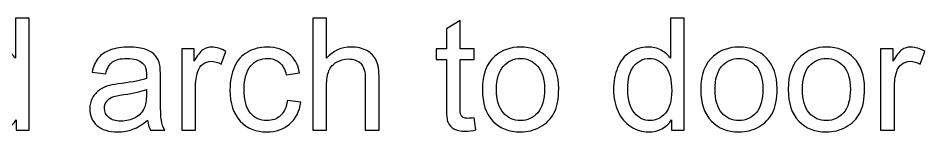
# Model space of a CAD drawing. Header units: centimetres. Extents: x -233 to -82, y 123 to 153.
# Drawn here: x -167.861 to -165.826, y 141.004 to 141.26 of the extents above; entities that cross this region are included whole.
import ezdxf

# ---------------------------------------------------------------- set-up
doc = ezdxf.new("R2010")
doc.units = ezdxf.units.CM
doc.header["$MEASUREMENT"] = 0
doc.layers.add('layer 1', color=7, linetype='Continuous')

msp = doc.modelspace()

# ---------------------------------------------------------------- linework, layer by layer
at = {"layer": 'layer 1'}
for points, knots in [([(-167.8654, 141.00797), (-167.8654, 141.00797), (-167.8654, 141.03107), (-167.8654, 141.03107), (-167.8654, 141.03107), (-167.877, 141.01297), (-167.894, 141.00387), (-167.9165, 141.00387), (-167.9165, 141.00387), (-167.9311, 141.00387), (-167.9445, 141.00787), (-167.9567, 141.01597), (-167.9567, 141.01597), (-167.969, 141.02397), (-167.9784, 141.03517), (-167.9851, 141.04957), (-167.9851, 141.04957), (-167.9918, 141.06397), (-167.9952, 141.08057), (-167.9952, 141.09927), (-167.9952, 141.09927), (-167.9952, 141.11757), (-167.9922, 141.13407), (-167.9861, 141.14897), (-167.9861, 141.14897), (-167.98, 141.16387), (-167.9709, 141.17527), (-167.9587, 141.18317), (-167.9587, 141.18317), (-167.9466, 141.19107), (-167.933, 141.19507), (-167.9179, 141.19507), (-167.9179, 141.19507), (-167.9069, 141.19507), (-167.8971, 141.19277), (-167.8884, 141.18807), (-167.8884, 141.18807), (-167.8798, 141.18337), (-167.8728, 141.17737), (-167.8674, 141.16987), (-167.8674, 141.16987), (-167.8674, 141.16987), (-167.8674, 141.26047), (-167.8674, 141.26047), (-167.8674, 141.26047), (-167.8674, 141.26047), (-167.8366, 141.26047), (-167.8366, 141.26047), (-167.8366, 141.26047), (-167.8366, 141.26047), (-167.8366, 141.00797), (-167.8366, 141.00797), (-167.8366, 141.00797), (-167.8366, 141.00797), (-167.8654, 141.00797), (-167.8654, 141.00797)], [0, 0, 0, 0, 0.0666667, 0.0666667, 0.0666667, 0.0666667, 0.1333333, 0.1333333, 0.1333333, 0.1333333, 0.2, 0.2, 0.2, 0.2, 0.2666667, 0.2666667, 0.2666667, 0.2666667, 0.3333333, 0.3333333, 0.3333333, 0.3333333, 0.4, 0.4, 0.4, 0.4, 0.4666667, 0.4666667, 0.4666667, 0.4666667, 0.5333333, 0.5333333, 0.5333333, 0.5333333, 0.6, 0.6, 0.6, 0.6, 0.6666667, 0.6666667, 0.6666667, 0.6666667, 0.7333333, 0.7333333, 0.7333333, 0.7333333, 0.8, 0.8, 0.8, 0.8, 0.8666667, 0.8666667, 0.8666667, 0.8666667, 1, 1, 1, 1]), ([(-167.1997, 141.00797), (-167.1997, 141.00797), (-167.1997, 141.26047), (-167.1997, 141.26047), (-167.1997, 141.26047), (-167.1997, 141.26047), (-167.1687, 141.26047), (-167.1687, 141.26047), (-167.1687, 141.26047), (-167.1687, 141.26047), (-167.1687, 141.16987), (-167.1687, 141.16987), (-167.1687, 141.16987), (-167.1542, 141.18667), (-167.136, 141.19507), (-167.114, 141.19507), (-167.114, 141.19507), (-167.1004, 141.19507), (-167.0886, 141.19237), (-167.0786, 141.18707), (-167.0786, 141.18707), (-167.0687, 141.18167), (-167.0615, 141.17427), (-167.0572, 141.16487), (-167.0572, 141.16487), (-167.0529, 141.15547), (-167.0507, 141.14177), (-167.0507, 141.12387), (-167.0507, 141.12387), (-167.0507, 141.12387), (-167.0507, 141.00797), (-167.0507, 141.00797), (-167.0507, 141.00797), (-167.0507, 141.00797), (-167.0818, 141.00797), (-167.0818, 141.00797), (-167.0818, 141.00797), (-167.0818, 141.00797), (-167.0818, 141.12387), (-167.0818, 141.12387), (-167.0818, 141.12387), (-167.0818, 141.13937), (-167.0851, 141.15067), (-167.0918, 141.15777), (-167.0918, 141.15777), (-167.0985, 141.16487), (-167.108, 141.16837), (-167.1203, 141.16837), (-167.1203, 141.16837), (-167.1295, 141.16837), (-167.1381, 141.16597), (-167.1462, 141.16127), (-167.1462, 141.16127), (-167.1543, 141.15647), (-167.1601, 141.14997), (-167.1635, 141.14187), (-167.1635, 141.14187), (-167.167, 141.13367), (-167.1687, 141.12237), (-167.1687, 141.10807), (-167.1687, 141.10807), (-167.1687, 141.10807), (-167.1687, 141.00797), (-167.1687, 141.00797), (-167.1687, 141.00797), (-167.1687, 141.00797), (-167.1997, 141.00797), (-167.1997, 141.00797)], [0, 0, 0, 0, 0.0555556, 0.0555556, 0.0555556, 0.0555556, 0.1111111, 0.1111111, 0.1111111, 0.1111111, 0.1666667, 0.1666667, 0.1666667, 0.1666667, 0.2222222, 0.2222222, 0.2222222, 0.2222222, 0.2777778, 0.2777778, 0.2777778, 0.2777778, 0.3333333, 0.3333333, 0.3333333, 0.3333333, 0.3888889, 0.3888889, 0.3888889, 0.3888889, 0.4444444, 0.4444444, 0.4444444, 0.4444444, 0.5, 0.5, 0.5, 0.5, 0.5555556, 0.5555556, 0.5555556, 0.5555556, 0.6111111, 0.6111111, 0.6111111, 0.6111111, 0.6666667, 0.6666667, 0.6666667, 0.6666667, 0.7222222, 0.7222222, 0.7222222, 0.7222222, 0.7777778, 0.7777778, 0.7777778, 0.7777778, 0.8333333, 0.8333333, 0.8333333, 0.8333333, 0.8888889, 0.8888889, 0.8888889, 0.8888889, 1, 1, 1, 1]), ([(-166.8378, 141.03567), (-166.8378, 141.03567), (-166.8334, 141.00827), (-166.8334, 141.00827), (-166.8334, 141.00827), (-166.8421, 141.00647), (-166.8499, 141.00557), (-166.8568, 141.00557), (-166.8568, 141.00557), (-166.8681, 141.00557), (-166.8768, 141.00737), (-166.883, 141.01097), (-166.883, 141.01097), (-166.8892, 141.01447), (-166.8936, 141.01917), (-166.8961, 141.02497), (-166.8961, 141.02497), (-166.8986, 141.03077), (-166.8999, 141.04297), (-166.8999, 141.06157), (-166.8999, 141.06157), (-166.8999, 141.06157), (-166.8999, 141.16677), (-166.8999, 141.16677), (-166.8999, 141.16677), (-166.8999, 141.16677), (-166.9226, 141.16677), (-166.9226, 141.16677), (-166.9226, 141.16677), (-166.9226, 141.16677), (-166.9226, 141.19087), (-166.9226, 141.19087), (-166.9226, 141.19087), (-166.9226, 141.19087), (-166.8999, 141.19087), (-166.8999, 141.19087), (-166.8999, 141.19087), (-166.8999, 141.19087), (-166.8999, 141.23617), (-166.8999, 141.23617), (-166.8999, 141.23617), (-166.8999, 141.23617), (-166.869, 141.25477), (-166.869, 141.25477), (-166.869, 141.25477), (-166.869, 141.25477), (-166.869, 141.19087), (-166.869, 141.19087), (-166.869, 141.19087), (-166.869, 141.19087), (-166.8378, 141.19087), (-166.8378, 141.19087), (-166.8378, 141.19087), (-166.8378, 141.19087), (-166.8378, 141.16677), (-166.8378, 141.16677), (-166.8378, 141.16677), (-166.8378, 141.16677), (-166.869, 141.16677), (-166.869, 141.16677), (-166.869, 141.16677), (-166.869, 141.16677), (-166.869, 141.05977), (-166.869, 141.05977), (-166.869, 141.05977), (-166.869, 141.05097), (-166.8685, 141.04527), (-166.8674, 141.04277), (-166.8674, 141.04277), (-166.8663, 141.04027), (-166.8645, 141.03827), (-166.862, 141.03677), (-166.862, 141.03677), (-166.8595, 141.03527), (-166.856, 141.03447), (-166.8515, 141.03447), (-166.8515, 141.03447), (-166.848, 141.03447), (-166.8435, 141.03487), (-166.8378, 141.03567)], [0, 0, 0, 0, 0.047619, 0.047619, 0.047619, 0.047619, 0.0952381, 0.0952381, 0.0952381, 0.0952381, 0.1428571, 0.1428571, 0.1428571, 0.1428571, 0.1904762, 0.1904762, 0.1904762, 0.1904762, 0.2380952, 0.2380952, 0.2380952, 0.2380952, 0.2857143, 0.2857143, 0.2857143, 0.2857143, 0.3333333, 0.3333333, 0.3333333, 0.3333333, 0.3809524, 0.3809524, 0.3809524, 0.3809524, 0.4285714, 0.4285714, 0.4285714, 0.4285714, 0.4761905, 0.4761905, 0.4761905, 0.4761905, 0.5238095, 0.5238095, 0.5238095, 0.5238095, 0.5714286, 0.5714286, 0.5714286, 0.5714286, 0.6190476, 0.6190476, 0.6190476, 0.6190476, 0.6666667, 0.6666667, 0.6666667, 0.6666667, 0.7142857, 0.7142857, 0.7142857, 0.7142857, 0.7619048, 0.7619048, 0.7619048, 0.7619048, 0.8095238, 0.8095238, 0.8095238, 0.8095238, 0.8571429, 0.8571429, 0.8571429, 0.8571429, 0.9047619, 0.9047619, 0.9047619, 0.9047619, 1, 1, 1, 1]), ([(-166.3947, 141.00797), (-166.3947, 141.00797), (-166.3947, 141.03107), (-166.3947, 141.03107), (-166.3947, 141.03107), (-166.4063, 141.01297), (-166.4233, 141.00387), (-166.4458, 141.00387), (-166.4458, 141.00387), (-166.4604, 141.00387), (-166.4738, 141.00787), (-166.486, 141.01597), (-166.486, 141.01597), (-166.4983, 141.02397), (-166.5077, 141.03517), (-166.5144, 141.04957), (-166.5144, 141.04957), (-166.5211, 141.06397), (-166.5245, 141.08057), (-166.5245, 141.09927), (-166.5245, 141.09927), (-166.5245, 141.11757), (-166.5215, 141.13407), (-166.5154, 141.14897), (-166.5154, 141.14897), (-166.5093, 141.16387), (-166.5002, 141.17527), (-166.488, 141.18317), (-166.488, 141.18317), (-166.4759, 141.19107), (-166.4623, 141.19507), (-166.4472, 141.19507), (-166.4472, 141.19507), (-166.4362, 141.19507), (-166.4264, 141.19277), (-166.4177, 141.18807), (-166.4177, 141.18807), (-166.4091, 141.18337), (-166.4021, 141.17737), (-166.3967, 141.16987), (-166.3967, 141.16987), (-166.3967, 141.16987), (-166.3967, 141.26047), (-166.3967, 141.26047), (-166.3967, 141.26047), (-166.3967, 141.26047), (-166.3659, 141.26047), (-166.3659, 141.26047), (-166.3659, 141.26047), (-166.3659, 141.26047), (-166.3659, 141.00797), (-166.3659, 141.00797), (-166.3659, 141.00797), (-166.3659, 141.00797), (-166.3947, 141.00797), (-166.3947, 141.00797)], [0, 0, 0, 0, 0.0666667, 0.0666667, 0.0666667, 0.0666667, 0.1333333, 0.1333333, 0.1333333, 0.1333333, 0.2, 0.2, 0.2, 0.2, 0.2666667, 0.2666667, 0.2666667, 0.2666667, 0.3333333, 0.3333333, 0.3333333, 0.3333333, 0.4, 0.4, 0.4, 0.4, 0.4666667, 0.4666667, 0.4666667, 0.4666667, 0.5333333, 0.5333333, 0.5333333, 0.5333333, 0.6, 0.6, 0.6, 0.6, 0.6666667, 0.6666667, 0.6666667, 0.6666667, 0.7333333, 0.7333333, 0.7333333, 0.7333333, 0.8, 0.8, 0.8, 0.8, 0.8666667, 0.8666667, 0.8666667, 0.8666667, 1, 1, 1, 1]), ([(-167.5705, 141.03057), (-167.582, 141.02077), (-167.593, 141.01387), (-167.6036, 141.00987), (-167.6036, 141.00987), (-167.6143, 141.00587), (-167.6257, 141.00387), (-167.6378, 141.00387), (-167.6378, 141.00387), (-167.6579, 141.00387), (-167.6734, 141.00877), (-167.6842, 141.01857), (-167.6842, 141.01857), (-167.695, 141.02837), (-167.7004, 141.04087), (-167.7004, 141.05617), (-167.7004, 141.05617), (-167.7004, 141.06517), (-167.6983, 141.07337), (-167.6942, 141.08077), (-167.6942, 141.08077), (-167.6901, 141.08817), (-167.6848, 141.09407), (-167.6782, 141.09857), (-167.6782, 141.09857), (-167.6716, 141.10307), (-167.6642, 141.10647), (-167.6559, 141.10877), (-167.6559, 141.10877), (-167.6498, 141.11037), (-167.6407, 141.11187), (-167.6284, 141.11337), (-167.6284, 141.11337), (-167.6033, 141.11637), (-167.5849, 141.11997), (-167.5731, 141.12407), (-167.5731, 141.12407), (-167.573, 141.12837), (-167.5729, 141.13107), (-167.5729, 141.13217), (-167.5729, 141.13217), (-167.5729, 141.14477), (-167.5758, 141.15367), (-167.5817, 141.15887), (-167.5817, 141.15887), (-167.5896, 141.16587), (-167.6014, 141.16937), (-167.617, 141.16937), (-167.617, 141.16937), (-167.6316, 141.16937), (-167.6424, 141.16687), (-167.6493, 141.16177), (-167.6493, 141.16177), (-167.6562, 141.15667), (-167.6614, 141.14757), (-167.6647, 141.13457), (-167.6647, 141.13457), (-167.6647, 141.13457), (-167.695, 141.13867), (-167.695, 141.13867), (-167.695, 141.13867), (-167.6923, 141.15167), (-167.6877, 141.16217), (-167.6814, 141.17017), (-167.6814, 141.17017), (-167.6751, 141.17807), (-167.6659, 141.18427), (-167.654, 141.18857), (-167.654, 141.18857), (-167.6421, 141.19287), (-167.6282, 141.19507), (-167.6125, 141.19507), (-167.6125, 141.19507), (-167.5969, 141.19507), (-167.5842, 141.19327), (-167.5744, 141.18957), (-167.5744, 141.18957), (-167.5647, 141.18587), (-167.5575, 141.18117), (-167.5529, 141.17567), (-167.5529, 141.17567), (-167.5483, 141.17007), (-167.5451, 141.16307), (-167.5433, 141.15457), (-167.5433, 141.15457), (-167.5422, 141.14927), (-167.5417, 141.13977), (-167.5417, 141.12597), (-167.5417, 141.12597), (-167.5417, 141.12597), (-167.5417, 141.08467), (-167.5417, 141.08467), (-167.5417, 141.08467), (-167.5417, 141.05577), (-167.541, 141.03757), (-167.5397, 141.02997), (-167.5397, 141.02997), (-167.5384, 141.02227), (-167.5358, 141.01497), (-167.5319, 141.00797), (-167.5319, 141.00797), (-167.5319, 141.00797), (-167.5643, 141.00797), (-167.5643, 141.00797), (-167.5643, 141.00797), (-167.5675, 141.01437), (-167.5696, 141.02187), (-167.5705, 141.03057)], [0, 0, 0, 0, 0.0357143, 0.0357143, 0.0357143, 0.0357143, 0.0714286, 0.0714286, 0.0714286, 0.0714286, 0.1071429, 0.1071429, 0.1071429, 0.1071429, 0.1428571, 0.1428571, 0.1428571, 0.1428571, 0.1785714, 0.1785714, 0.1785714, 0.1785714, 0.2142857, 0.2142857, 0.2142857, 0.2142857, 0.25, 0.25, 0.25, 0.25, 0.2857143, 0.2857143, 0.2857143, 0.2857143, 0.3214286, 0.3214286, 0.3214286, 0.3214286, 0.3571429, 0.3571429, 0.3571429, 0.3571429, 0.3928571, 0.3928571, 0.3928571, 0.3928571, 0.4285714, 0.4285714, 0.4285714, 0.4285714, 0.4642857, 0.4642857, 0.4642857, 0.4642857, 0.5, 0.5, 0.5, 0.5, 0.5357143, 0.5357143, 0.5357143, 0.5357143, 0.5714286, 0.5714286, 0.5714286, 0.5714286, 0.6071429, 0.6071429, 0.6071429, 0.6071429, 0.6428571, 0.6428571, 0.6428571, 0.6428571, 0.6785714, 0.6785714, 0.6785714, 0.6785714, 0.7142857, 0.7142857, 0.7142857, 0.7142857, 0.75, 0.75, 0.75, 0.75, 0.7857143, 0.7857143, 0.7857143, 0.7857143, 0.8214286, 0.8214286, 0.8214286, 0.8214286, 0.8571429, 0.8571429, 0.8571429, 0.8571429, 0.8928571, 0.8928571, 0.8928571, 0.8928571, 0.9285714, 0.9285714, 0.9285714, 0.9285714, 1, 1, 1, 1]), ([(-167.494, 141.00797), (-167.494, 141.00797), (-167.494, 141.19087), (-167.494, 141.19087), (-167.494, 141.19087), (-167.494, 141.19087), (-167.4661, 141.19087), (-167.4661, 141.19087), (-167.4661, 141.19087), (-167.4661, 141.19087), (-167.4661, 141.16317), (-167.4661, 141.16317), (-167.4661, 141.16317), (-167.459, 141.17617), (-167.4524, 141.18477), (-167.4463, 141.18887), (-167.4463, 141.18887), (-167.4403, 141.19297), (-167.4337, 141.19507), (-167.4265, 141.19507), (-167.4265, 141.19507), (-167.416, 141.19507), (-167.4054, 141.19177), (-167.3946, 141.18507), (-167.3946, 141.18507), (-167.3946, 141.18507), (-167.4053, 141.15627), (-167.4053, 141.15627), (-167.4053, 141.15627), (-167.4128, 141.16077), (-167.4204, 141.16297), (-167.428, 141.16297), (-167.428, 141.16297), (-167.4348, 141.16297), (-167.4409, 141.16097), (-167.4463, 141.15687), (-167.4463, 141.15687), (-167.4517, 141.15277), (-167.4555, 141.14717), (-167.4578, 141.13987), (-167.4578, 141.13987), (-167.4613, 141.12887), (-167.463, 141.11687), (-167.463, 141.10377), (-167.463, 141.10377), (-167.463, 141.10377), (-167.463, 141.00797), (-167.463, 141.00797), (-167.463, 141.00797), (-167.463, 141.00797), (-167.494, 141.00797), (-167.494, 141.00797)], [0, 0, 0, 0, 0.0714286, 0.0714286, 0.0714286, 0.0714286, 0.1428571, 0.1428571, 0.1428571, 0.1428571, 0.2142857, 0.2142857, 0.2142857, 0.2142857, 0.2857143, 0.2857143, 0.2857143, 0.2857143, 0.3571429, 0.3571429, 0.3571429, 0.3571429, 0.4285714, 0.4285714, 0.4285714, 0.4285714, 0.5, 0.5, 0.5, 0.5, 0.5714286, 0.5714286, 0.5714286, 0.5714286, 0.6428571, 0.6428571, 0.6428571, 0.6428571, 0.7142857, 0.7142857, 0.7142857, 0.7142857, 0.7857143, 0.7857143, 0.7857143, 0.7857143, 0.8571429, 0.8571429, 0.8571429, 0.8571429, 1, 1, 1, 1]), ([(-167.2568, 141.07497), (-167.2568, 141.07497), (-167.2263, 141.07097), (-167.2263, 141.07097), (-167.2263, 141.07097), (-167.2296, 141.04997), (-167.2381, 141.03357), (-167.2518, 141.02167), (-167.2518, 141.02167), (-167.2655, 141.00977), (-167.2824, 141.00387), (-167.3024, 141.00387), (-167.3024, 141.00387), (-167.3275, 141.00387), (-167.3476, 141.01207), (-167.3628, 141.02847), (-167.3628, 141.02847), (-167.378, 141.04477), (-167.3856, 141.06827), (-167.3856, 141.09877), (-167.3856, 141.09877), (-167.3856, 141.11847), (-167.3823, 141.13577), (-167.3758, 141.15057), (-167.3758, 141.15057), (-167.3693, 141.16537), (-167.3593, 141.17647), (-167.3459, 141.18397), (-167.3459, 141.18397), (-167.3325, 141.19137), (-167.3179, 141.19507), (-167.3022, 141.19507), (-167.3022, 141.19507), (-167.2823, 141.19507), (-167.2661, 141.19007), (-167.2535, 141.17997), (-167.2535, 141.17997), (-167.2409, 141.16987), (-167.2328, 141.15567), (-167.2292, 141.13717), (-167.2292, 141.13717), (-167.2292, 141.13717), (-167.2594, 141.13247), (-167.2594, 141.13247), (-167.2594, 141.13247), (-167.2623, 141.14477), (-167.2673, 141.15407), (-167.2746, 141.16027), (-167.2746, 141.16027), (-167.2819, 141.16647), (-167.2907, 141.16957), (-167.301, 141.16957), (-167.301, 141.16957), (-167.3167, 141.16957), (-167.3294, 141.16397), (-167.3391, 141.15277), (-167.3391, 141.15277), (-167.3489, 141.14157), (-167.3538, 141.12387), (-167.3538, 141.09957), (-167.3538, 141.09957), (-167.3538, 141.07507), (-167.3491, 141.05717), (-167.3396, 141.04607), (-167.3396, 141.04607), (-167.3302, 141.03497), (-167.3179, 141.02937), (-167.3028, 141.02937), (-167.3028, 141.02937), (-167.2906, 141.02937), (-167.2804, 141.03307), (-167.2722, 141.04057), (-167.2722, 141.04057), (-167.2641, 141.04807), (-167.2589, 141.05947), (-167.2568, 141.07497)], [0, 0, 0, 0, 0.05, 0.05, 0.05, 0.05, 0.1, 0.1, 0.1, 0.1, 0.15, 0.15, 0.15, 0.15, 0.2, 0.2, 0.2, 0.2, 0.25, 0.25, 0.25, 0.25, 0.3, 0.3, 0.3, 0.3, 0.35, 0.35, 0.35, 0.35, 0.4, 0.4, 0.4, 0.4, 0.45, 0.45, 0.45, 0.45, 0.5, 0.5, 0.5, 0.5, 0.55, 0.55, 0.55, 0.55, 0.6, 0.6, 0.6, 0.6, 0.65, 0.65, 0.65, 0.65, 0.7, 0.7, 0.7, 0.7, 0.75, 0.75, 0.75, 0.75, 0.8, 0.8, 0.8, 0.8, 0.85, 0.85, 0.85, 0.85, 0.9, 0.9, 0.9, 0.9, 1, 1, 1, 1]), ([(-166.8191, 141.09947), (-166.8191, 141.13337), (-166.8097, 141.15837), (-166.7908, 141.17467), (-166.7908, 141.17467), (-166.7751, 141.18827), (-166.7559, 141.19507), (-166.7333, 141.19507), (-166.7333, 141.19507), (-166.7082, 141.19507), (-166.6876, 141.18687), (-166.6716, 141.17037), (-166.6716, 141.17037), (-166.6557, 141.15387), (-166.6477, 141.13107), (-166.6477, 141.10207), (-166.6477, 141.10207), (-166.6477, 141.07847), (-166.6512, 141.05997), (-166.6583, 141.04647), (-166.6583, 141.04647), (-166.6654, 141.03297), (-166.6756, 141.02257), (-166.6891, 141.01507), (-166.6891, 141.01507), (-166.7026, 141.00757), (-166.7174, 141.00387), (-166.7333, 141.00387), (-166.7333, 141.00387), (-166.7589, 141.00387), (-166.7796, 141.01207), (-166.7954, 141.02847), (-166.7954, 141.02847), (-166.8112, 141.04487), (-166.8191, 141.06857), (-166.8191, 141.09947)], [0, 0, 0, 0, 0.1, 0.1, 0.1, 0.1, 0.2, 0.2, 0.2, 0.2, 0.3, 0.3, 0.3, 0.3, 0.4, 0.4, 0.4, 0.4, 0.5, 0.5, 0.5, 0.5, 0.6, 0.6, 0.6, 0.6, 0.7, 0.7, 0.7, 0.7, 0.8, 0.8, 0.8, 0.8, 1, 1, 1, 1]), ([(-166.3287, 141.09947), (-166.3287, 141.13337), (-166.3193, 141.15837), (-166.3004, 141.17467), (-166.3004, 141.17467), (-166.2847, 141.18827), (-166.2655, 141.19507), (-166.2429, 141.19507), (-166.2429, 141.19507), (-166.2178, 141.19507), (-166.1972, 141.18687), (-166.1812, 141.17037), (-166.1812, 141.17037), (-166.1653, 141.15387), (-166.1573, 141.13107), (-166.1573, 141.10207), (-166.1573, 141.10207), (-166.1573, 141.07847), (-166.1608, 141.05997), (-166.1679, 141.04647), (-166.1679, 141.04647), (-166.175, 141.03297), (-166.1852, 141.02257), (-166.1987, 141.01507), (-166.1987, 141.01507), (-166.2122, 141.00757), (-166.227, 141.00387), (-166.2429, 141.00387), (-166.2429, 141.00387), (-166.2685, 141.00387), (-166.2892, 141.01207), (-166.305, 141.02847), (-166.305, 141.02847), (-166.3208, 141.04487), (-166.3287, 141.06857), (-166.3287, 141.09947)], [0, 0, 0, 0, 0.1, 0.1, 0.1, 0.1, 0.2, 0.2, 0.2, 0.2, 0.3, 0.3, 0.3, 0.3, 0.4, 0.4, 0.4, 0.4, 0.5, 0.5, 0.5, 0.5, 0.6, 0.6, 0.6, 0.6, 0.7, 0.7, 0.7, 0.7, 0.8, 0.8, 0.8, 0.8, 1, 1, 1, 1]), ([(-166.1325, 141.09947), (-166.1325, 141.13337), (-166.1231, 141.15837), (-166.1042, 141.17467), (-166.1042, 141.17467), (-166.0885, 141.18827), (-166.0693, 141.19507), (-166.0467, 141.19507), (-166.0467, 141.19507), (-166.0216, 141.19507), (-166.001, 141.18687), (-165.985, 141.17037), (-165.985, 141.17037), (-165.9691, 141.15387), (-165.9611, 141.13107), (-165.9611, 141.10207), (-165.9611, 141.10207), (-165.9611, 141.07847), (-165.9646, 141.05997), (-165.9717, 141.04647), (-165.9717, 141.04647), (-165.9788, 141.03297), (-165.989, 141.02257), (-166.0025, 141.01507), (-166.0025, 141.01507), (-166.016, 141.00757), (-166.0308, 141.00387), (-166.0467, 141.00387), (-166.0467, 141.00387), (-166.0723, 141.00387), (-166.093, 141.01207), (-166.1088, 141.02847), (-166.1088, 141.02847), (-166.1246, 141.04487), (-166.1325, 141.06857), (-166.1325, 141.09947)], [0, 0, 0, 0, 0.1, 0.1, 0.1, 0.1, 0.2, 0.2, 0.2, 0.2, 0.3, 0.3, 0.3, 0.3, 0.4, 0.4, 0.4, 0.4, 0.5, 0.5, 0.5, 0.5, 0.6, 0.6, 0.6, 0.6, 0.7, 0.7, 0.7, 0.7, 0.8, 0.8, 0.8, 0.8, 1, 1, 1, 1]), ([(-165.9251, 141.00797), (-165.9251, 141.00797), (-165.9251, 141.19087), (-165.9251, 141.19087), (-165.9251, 141.19087), (-165.9251, 141.19087), (-165.8972, 141.19087), (-165.8972, 141.19087), (-165.8972, 141.19087), (-165.8972, 141.19087), (-165.8972, 141.16317), (-165.8972, 141.16317), (-165.8972, 141.16317), (-165.8901, 141.17617), (-165.8835, 141.18477), (-165.8774, 141.18887), (-165.8774, 141.18887), (-165.8714, 141.19297), (-165.8648, 141.19507), (-165.8576, 141.19507), (-165.8576, 141.19507), (-165.8471, 141.19507), (-165.8365, 141.19177), (-165.8257, 141.18507), (-165.8257, 141.18507), (-165.8257, 141.18507), (-165.8364, 141.15627), (-165.8364, 141.15627), (-165.8364, 141.15627), (-165.8439, 141.16077), (-165.8515, 141.16297), (-165.8591, 141.16297), (-165.8591, 141.16297), (-165.8659, 141.16297), (-165.872, 141.16097), (-165.8774, 141.15687), (-165.8774, 141.15687), (-165.8828, 141.15277), (-165.8866, 141.14717), (-165.8889, 141.13987), (-165.8889, 141.13987), (-165.8924, 141.12887), (-165.8941, 141.11687), (-165.8941, 141.10377), (-165.8941, 141.10377), (-165.8941, 141.10377), (-165.8941, 141.00797), (-165.8941, 141.00797), (-165.8941, 141.00797), (-165.8941, 141.00797), (-165.9251, 141.00797), (-165.9251, 141.00797)], [0, 0, 0, 0, 0.0714286, 0.0714286, 0.0714286, 0.0714286, 0.1428571, 0.1428571, 0.1428571, 0.1428571, 0.2142857, 0.2142857, 0.2142857, 0.2142857, 0.2857143, 0.2857143, 0.2857143, 0.2857143, 0.3571429, 0.3571429, 0.3571429, 0.3571429, 0.4285714, 0.4285714, 0.4285714, 0.4285714, 0.5, 0.5, 0.5, 0.5, 0.5714286, 0.5714286, 0.5714286, 0.5714286, 0.6428571, 0.6428571, 0.6428571, 0.6428571, 0.7142857, 0.7142857, 0.7142857, 0.7142857, 0.7857143, 0.7857143, 0.7857143, 0.7857143, 0.8571429, 0.8571429, 0.8571429, 0.8571429, 1, 1, 1, 1]), ([(-166.7872, 141.09947), (-166.7872, 141.07597), (-166.7821, 141.05847), (-166.7719, 141.04687), (-166.7719, 141.04687), (-166.7617, 141.03517), (-166.7488, 141.02937), (-166.7333, 141.02937), (-166.7333, 141.02937), (-166.7179, 141.02937), (-166.7051, 141.03527), (-166.6949, 141.04697), (-166.6949, 141.04697), (-166.6847, 141.05867), (-166.6796, 141.07647), (-166.6796, 141.10047), (-166.6796, 141.10047), (-166.6796, 141.12307), (-166.6847, 141.14017), (-166.695, 141.15187), (-166.695, 141.15187), (-166.7053, 141.16357), (-166.718, 141.16937), (-166.7333, 141.16937), (-166.7333, 141.16937), (-166.7488, 141.16937), (-166.7617, 141.16357), (-166.7719, 141.15197), (-166.7719, 141.15197), (-166.7821, 141.14037), (-166.7872, 141.12287), (-166.7872, 141.09947)], [0, 0, 0, 0, 0.1111111, 0.1111111, 0.1111111, 0.1111111, 0.2222222, 0.2222222, 0.2222222, 0.2222222, 0.3333333, 0.3333333, 0.3333333, 0.3333333, 0.4444444, 0.4444444, 0.4444444, 0.4444444, 0.5555556, 0.5555556, 0.5555556, 0.5555556, 0.6666667, 0.6666667, 0.6666667, 0.6666667, 0.7777778, 0.7777778, 0.7777778, 0.7777778, 1, 1, 1, 1]), ([(-166.4927, 141.09927), (-166.4927, 141.07587), (-166.4877, 141.05837), (-166.4778, 141.04677), (-166.4778, 141.04677), (-166.4679, 141.03517), (-166.4563, 141.02937), (-166.4429, 141.02937), (-166.4429, 141.02937), (-166.4294, 141.02937), (-166.4178, 141.03487), (-166.4083, 141.04597), (-166.4083, 141.04597), (-166.3988, 141.05707), (-166.3941, 141.07397), (-166.3941, 141.09667), (-166.3941, 141.09667), (-166.3941, 141.12177), (-166.3989, 141.14017), (-166.4086, 141.15187), (-166.4086, 141.15187), (-166.4183, 141.16357), (-166.4302, 141.16937), (-166.4443, 141.16937), (-166.4443, 141.16937), (-166.458, 141.16937), (-166.4695, 141.16377), (-166.4788, 141.15247), (-166.4788, 141.15247), (-166.4881, 141.14117), (-166.4927, 141.12347), (-166.4927, 141.09927)], [0, 0, 0, 0, 0.1111111, 0.1111111, 0.1111111, 0.1111111, 0.2222222, 0.2222222, 0.2222222, 0.2222222, 0.3333333, 0.3333333, 0.3333333, 0.3333333, 0.4444444, 0.4444444, 0.4444444, 0.4444444, 0.5555556, 0.5555556, 0.5555556, 0.5555556, 0.6666667, 0.6666667, 0.6666667, 0.6666667, 0.7777778, 0.7777778, 0.7777778, 0.7777778, 1, 1, 1, 1]), ([(-166.2968, 141.09947), (-166.2968, 141.07597), (-166.2917, 141.05847), (-166.2815, 141.04687), (-166.2815, 141.04687), (-166.2713, 141.03517), (-166.2584, 141.02937), (-166.2429, 141.02937), (-166.2429, 141.02937), (-166.2275, 141.02937), (-166.2147, 141.03527), (-166.2045, 141.04697), (-166.2045, 141.04697), (-166.1943, 141.05867), (-166.1892, 141.07647), (-166.1892, 141.10047), (-166.1892, 141.10047), (-166.1892, 141.12307), (-166.1943, 141.14017), (-166.2046, 141.15187), (-166.2046, 141.15187), (-166.2149, 141.16357), (-166.2276, 141.16937), (-166.2429, 141.16937), (-166.2429, 141.16937), (-166.2584, 141.16937), (-166.2713, 141.16357), (-166.2815, 141.15197), (-166.2815, 141.15197), (-166.2917, 141.14037), (-166.2968, 141.12287), (-166.2968, 141.09947)], [0, 0, 0, 0, 0.1111111, 0.1111111, 0.1111111, 0.1111111, 0.2222222, 0.2222222, 0.2222222, 0.2222222, 0.3333333, 0.3333333, 0.3333333, 0.3333333, 0.4444444, 0.4444444, 0.4444444, 0.4444444, 0.5555556, 0.5555556, 0.5555556, 0.5555556, 0.6666667, 0.6666667, 0.6666667, 0.6666667, 0.7777778, 0.7777778, 0.7777778, 0.7777778, 1, 1, 1, 1]), ([(-166.1006, 141.09947), (-166.1006, 141.07597), (-166.0955, 141.05847), (-166.0853, 141.04687), (-166.0853, 141.04687), (-166.0751, 141.03517), (-166.0622, 141.02937), (-166.0467, 141.02937), (-166.0467, 141.02937), (-166.0313, 141.02937), (-166.0185, 141.03527), (-166.0083, 141.04697), (-166.0083, 141.04697), (-165.9981, 141.05867), (-165.993, 141.07647), (-165.993, 141.10047), (-165.993, 141.10047), (-165.993, 141.12307), (-165.9981, 141.14017), (-166.0084, 141.15187), (-166.0084, 141.15187), (-166.0187, 141.16357), (-166.0314, 141.16937), (-166.0467, 141.16937), (-166.0467, 141.16937), (-166.0622, 141.16937), (-166.0751, 141.16357), (-166.0853, 141.15197), (-166.0853, 141.15197), (-166.0955, 141.14037), (-166.1006, 141.12287), (-166.1006, 141.09947)], [0, 0, 0, 0, 0.1111111, 0.1111111, 0.1111111, 0.1111111, 0.2222222, 0.2222222, 0.2222222, 0.2222222, 0.3333333, 0.3333333, 0.3333333, 0.3333333, 0.4444444, 0.4444444, 0.4444444, 0.4444444, 0.5555556, 0.5555556, 0.5555556, 0.5555556, 0.6666667, 0.6666667, 0.6666667, 0.6666667, 0.7777778, 0.7777778, 0.7777778, 0.7777778, 1, 1, 1, 1]), ([(-167.5731, 141.09977), (-167.5843, 141.09517), (-167.6012, 141.09127), (-167.6237, 141.08807), (-167.6237, 141.08807), (-167.6364, 141.08617), (-167.6454, 141.08417), (-167.6507, 141.08187), (-167.6507, 141.08187), (-167.656, 141.07957), (-167.6601, 141.07627), (-167.663, 141.07187), (-167.663, 141.07187), (-167.6659, 141.06737), (-167.6673, 141.06247), (-167.6673, 141.05707), (-167.6673, 141.05707), (-167.6673, 141.04877), (-167.6642, 141.04197), (-167.6579, 141.03647), (-167.6579, 141.03647), (-167.6516, 141.03097), (-167.6425, 141.02817), (-167.6304, 141.02817), (-167.6304, 141.02817), (-167.6185, 141.02817), (-167.6078, 141.03077), (-167.5985, 141.03597), (-167.5985, 141.03597), (-167.5892, 141.04117), (-167.5824, 141.04827), (-167.5781, 141.05737), (-167.5781, 141.05737), (-167.5748, 141.06437), (-167.5731, 141.07467), (-167.5731, 141.08837), (-167.5731, 141.08837), (-167.5731, 141.08837), (-167.5731, 141.09977), (-167.5731, 141.09977)], [0, 0, 0, 0, 0.0909091, 0.0909091, 0.0909091, 0.0909091, 0.1818182, 0.1818182, 0.1818182, 0.1818182, 0.2727273, 0.2727273, 0.2727273, 0.2727273, 0.3636364, 0.3636364, 0.3636364, 0.3636364, 0.4545455, 0.4545455, 0.4545455, 0.4545455, 0.5454545, 0.5454545, 0.5454545, 0.5454545, 0.6363636, 0.6363636, 0.6363636, 0.6363636, 0.7272727, 0.7272727, 0.7272727, 0.7272727, 0.8181818, 0.8181818, 0.8181818, 0.8181818, 1, 1, 1, 1])]:
    msp.add_open_spline(points, degree=3, knots=knots, dxfattribs=at)

doc.saveas('drawing.dxf')
